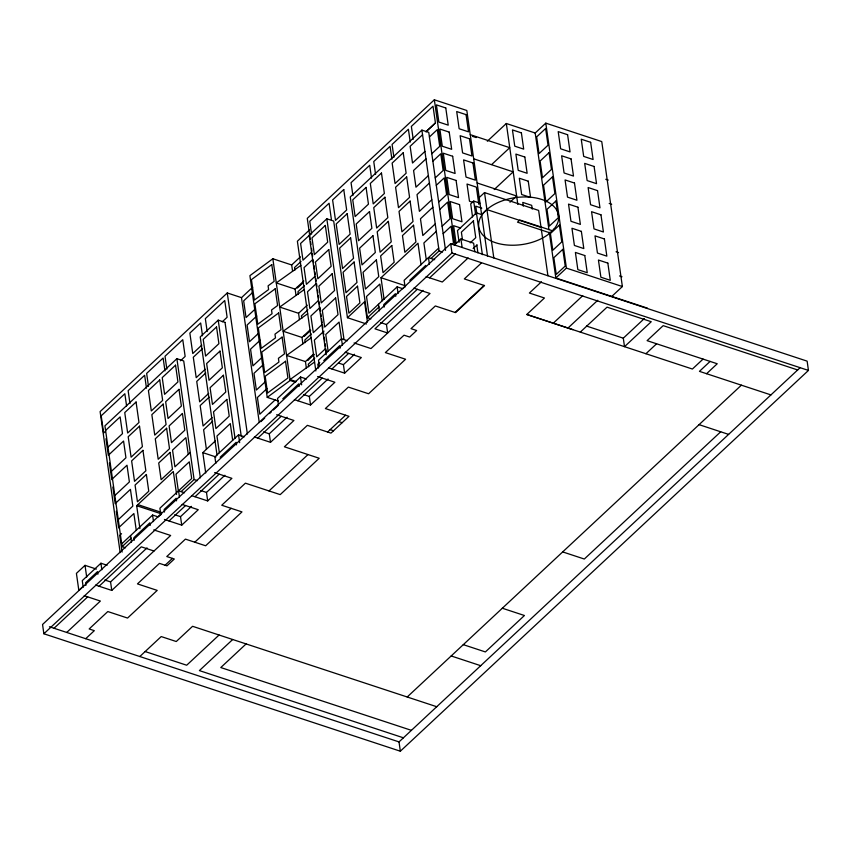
<?xml version="1.0" encoding="UTF-8"?>
<svg xmlns="http://www.w3.org/2000/svg" width="851" height="851" viewBox="0 0 851 851"><rect width="100%" height="100%" fill="white"/><g stroke="black" fill="none" stroke-linecap="round" stroke-linejoin="round"><path stroke-width="1.28" d="M252.704 287.191L241.503 297.637L227.27 292.957L100.11 411.597L120.182 552.65M487.559 256.364L466.816 110.492L434.35 99.79L307.275 218.356L310.243 239.248M309.615 229.823L297.382 241.237L315.838 370.951M200.357 477.815L183.72 360.952L176.891 358.696L104.928 425.84L122.118 546.65L125.533 547.778M225.079 322.412L218.207 320.146L200.219 336.932L217.037 455.115M366.494 323.986L347.453 317.71L333.698 221.069L326.827 218.803L309.168 235.28L326.178 354.771M445.552 250.364L428.766 132.373L421.894 130.107L350.261 196.943L367.451 317.753L370.887 318.891M310.221 234.482L300.594 243.46L302.977 260.193L311.636 252.109M252.332 292.765L243.663 300.85L246.045 317.572L254.715 309.487M105.577 430.457L120.119 416.894L122.501 433.616L107.96 447.19M180.476 360.781L185.146 356.431L182.763 339.698L165.02 356.261L166.849 369.121M222.271 321.784L227.121 317.263L224.749 300.531L205.336 318.636L207.165 331.507M422.553 134.724L410.139 146.298L412.522 163.03L424.926 151.446M435.435 122.948L426.021 131.735L435.435 122.948L433.01 106.205L411.352 126.416L413.224 139.298M105.535 431.234L103.641 432.999L101.195 415.809L124.852 393.736L126.597 406.023M201.783 345.112L192.762 353.527L189.858 333.081L200.676 322.986L202.495 335.762M292.595 271.32L291.68 264.959L300.371 256.853M202.315 348.825L193.294 357.239L196.209 377.684L205.229 369.27M429.425 136.979L437.329 129.607L439.712 146.329L431.797 153.712M301.02 261.47L294.52 267.544L294.893 270.15M312.7 259.544L304.041 267.629L306.413 284.351L315.083 276.267M256.725 316.029L247.109 325.008L249.481 341.74L258.151 333.656M109.024 454.625L123.565 441.052L125.937 457.785L111.407 471.348M425.989 158.882L413.575 170.466L415.958 187.188L428.372 175.614M296.031 295.478L295.127 289.117L303.807 281.021M205.751 372.993L196.73 381.408L199.645 401.853L208.665 393.439M432.861 161.147L440.775 153.765L443.148 170.487L435.244 177.87M303.009 282.787L297.425 287.989L297.297 287.085M304.467 285.638L297.956 291.702L298.329 294.308M316.136 283.702L307.477 291.787L309.86 308.519L318.519 300.435M260.172 340.187L250.545 349.176L252.928 365.898L261.587 357.814M112.46 478.783L127.001 465.22L129.384 481.943L114.842 495.516M429.425 183.039L417.011 194.624L419.394 211.356L431.808 199.772M299.467 319.636L298.563 313.285L307.243 305.179M209.197 397.151L200.176 405.565L203.081 426.011L212.101 417.596M436.297 185.305L444.211 177.923L446.594 194.656L438.68 202.038M487.315 141.234L506.324 123.501L535.194 133.011L548.948 229.664M307.902 309.796L301.392 315.87L301.765 318.476M319.572 307.871L310.913 315.955L313.296 332.677L321.955 324.593M263.608 364.356L253.981 373.334L256.364 390.056L265.023 381.982M115.896 502.941L130.437 489.378L132.82 506.111L118.278 519.674M432.861 207.208L420.458 218.792L422.83 235.514L435.244 223.93M302.903 343.804L301.999 337.443L309.753 330.209M212.633 421.319L203.612 429.734L206.399 449.275M439.733 209.474L447.647 202.091L450.03 218.813L442.116 226.196M310.806 330.241L304.307 336.315L304.179 335.411M491.708 164.509L509.749 147.68L470.263 134.649M311.338 333.954L304.839 340.028L305.201 342.634M190.252 452.53L174.923 466.827L172.54 450.094L185.869 437.659L188.252 454.391M535.088 133.118L545.789 123.14L601.753 141.574L622.379 286.542L611.795 296.425M139.926 528.599L136.671 505.707L173.327 471.507L176.582 494.399M323.976 331.135L314.349 340.113L316.732 356.835L325.401 348.761M384.078 299.361L381.003 277.734L417.99 243.226L421.064 264.852M267.044 388.513L257.417 397.491L259.8 414.224L275.203 399.853M119.342 527.109L133.873 513.547L136.256 530.269M436.308 231.366L423.894 242.95L426.277 259.683M205.708 472.965L202.815 452.626L215.409 440.861M347.453 317.71L364.547 301.765L367.451 322.114M479.868 203.123L473.699 201.081L470.699 203.889L472.56 216.941M96.354 569.074L85.026 565.341L76.409 573.383L78.835 590.381L83.611 585.913M479.187 197.581L484.517 192.603L538.63 210.431L541.045 227.419L486.942 209.601L481.613 214.569L476.432 212.867L457.444 230.589L459.115 242.344M306.349 367.962L305.445 361.601L313.189 354.367M121.555 533.662L119.714 535.375L122.097 552.108M443.18 233.631L451.083 226.249L453.466 242.982L451.711 244.62M314.253 354.399L307.743 360.473L307.615 359.579M494.197 189.56L513.185 171.838L473.699 158.818M314.774 358.122L308.275 364.185L308.647 366.792M107.098 565.255L100.929 563.224L82.27 580.637L83.196 587.169M121.714 543.832L152.574 515.046L158.212 516.908L160.956 514.344M244.386 436.765L238.535 434.84L214.877 456.913L215.803 463.444M306.456 378.972L300.509 377.014L277.522 398.47L278.447 404.991M405.406 286.266L402.778 288.723L397.13 286.861L368.877 313.221L366.504 296.499L379.823 284.064L382.205 300.786M438.69 248.098L404.129 280.33L405.065 286.861M122.118 546.65L131.277 538.109M181.093 491.633L194.092 479.507L176.891 358.696M367.451 317.753L379.067 306.913M430.989 258.47L439.084 250.917L421.894 130.107M319.721 362.483L317.795 364.271L318.338 368.132M220.143 457.221L236.142 442.297L236.504 444.871M282.787 398.779L298.775 383.854L299.148 386.428M323.763 360.537L339.762 345.612L340.123 348.187M409.735 280.33L425.723 265.406M473.645 220.707L461.38 232.142L462.476 239.865M450.658 243.705L42.55 624.485L43.869 633.772L400.342 751.21L808.45 370.43L807.131 361.143L450.658 243.705L451.987 253.002L43.869 633.772M260.863 421.66L264.714 418.064M269.522 413.575L271.448 411.778M273.373 409.98L278.181 405.491M454.232 245.237L460.923 238.993L473.624 243.173L474.837 251.673M509.983 202.208L516.631 196.007L477.134 182.976M54.028 628.261L87.685 596.87M99.078 586.233L141.298 546.831L153.999 551.023M169.03 520.961L185.561 505.537M194.996 496.739L219.196 474.156M257.8 438.137L281.224 416.277M297.839 400.778L322.178 378.067M331.933 368.972L348.644 353.378M417.309 289.308L374.961 328.826L387.652 333.007L386.45 324.508L423.021 290.382M429.617 277.83L455.445 253.736M470.22 242.843L475.752 237.684L473.369 220.952M95.631 585.094L111.768 590.413L110.566 581.914L147.032 547.895M164.434 519.45L181.731 525.152L180.518 516.653L191.539 506.366M191.549 495.601L207.687 500.92L206.485 492.431L224.877 475.262M254.364 436.999L270.501 442.318L269.288 433.819L287.095 417.213M294.403 399.64L310.541 404.959L309.328 396.46L328.05 378.993M328.486 367.834L344.623 373.153L343.421 364.664L354.559 354.261M473.124 248.556L477.081 244.865M66.729 632.442L100.375 601.051L84.238 595.732M111.768 590.413L170.657 535.47L153.733 529.896M181.731 525.152L198.262 509.717L182.114 504.409M207.687 500.92L231.898 478.336L214.612 472.645M270.501 442.318L293.925 420.468L276.639 414.767M310.541 404.959L334.879 382.248L317.593 376.557M344.623 373.153L361.345 357.558L345.208 352.24M468.135 257.917L442.307 282.011L426.17 276.692M481.411 262.97L464.316 278.915L484.538 285.574L455.551 312.625L435.329 305.956L411.012 328.656L416.65 330.518L409.661 337.039L404.012 335.188L385.354 352.591L405.576 359.25L368.589 393.758L348.367 387.099L325.38 408.554L348.974 416.32L330.986 433.116L307.381 425.34L284.394 446.786L319.199 458.253L280.213 494.622L245.407 483.166L221.749 505.239L241.971 511.898L205.655 545.778L185.433 539.119L166.775 556.533L174.306 559.011L166.966 565.851L159.445 563.373L137.458 583.892L157.212 590.392L127.554 618.06L107.811 611.55L89.153 628.963L94.323 630.665L85.706 638.697M165.094 565.224L172.423 558.394M194.805 542.204L231.121 508.324M455.083 312.466L484.07 285.425M327.603 432L345.602 415.214M269.012 490.931L307.998 454.562M139.819 656.525L161.211 636.569L176.263 641.526L192.581 626.293L436.744 706.724M541.438 281.798L529.386 293.042L544.438 297.999L526.78 314.476L572.872 329.656M647.494 308.179L555.831 277.99L566.415 268.108L545.789 123.14M219.069 635.016L186.688 665.227L145.149 651.547M553.214 323.252L582.722 295.712M232.706 639.505L199.389 670.599L403.417 737.806M567.894 328.124L597.742 300.286M246.109 643.92L220.781 667.546L411.416 730.349M580.308 332.103L607.04 307.158L651.249 321.721L624.506 346.665L623.304 338.177L644.313 318.572M645.93 353.729L656.589 343.783M703.054 359.09L692.395 369.036L526.78 314.476M710.106 361.409L699.448 371.355L770.932 394.907M706.575 373.706L717.233 363.76L647.1 340.655L663.174 325.646L797.674 369.962M407.204 696.99L741.391 385.173M720.701 431.787L584.318 559.033L562.692 551.916M400.342 751.21L399.013 741.912L800.28 367.526M291.68 264.959L272.841 258.747L249.907 275.66L267.225 397.364L278.426 401.055M267.225 397.364L290.159 380.461L295.191 382.11M605.763 179.284L608.242 180.104M472.507 136.362L476.209 137.575M609.199 203.453L611.678 204.272M472.975 202.389L469.465 201.23L467.018 184.039L476.379 187.124L478.826 204.314M552.405 230.738L519.833 220.015L517.514 222.175L550.097 232.908M616.071 251.779L618.549 252.587M481.794 208.155L475.762 206.165L476.837 213.675M619.517 275.937L621.996 276.756M460.636 227.994L453.604 225.685L456.051 242.875M566.415 268.108L622.379 286.542M451.987 253.002L808.45 370.43M439.084 250.917L442.52 252.045M434.68 259.683L428.457 257.64L429.383 264.172M586.467 326.039L623.304 338.177M413.873 288.17L430.01 293.489L370.993 348.559L354.069 342.974M381.003 277.734L405.629 285.851M300.818 265.406L276.277 282.915L295.127 289.117M304.254 289.563L279.724 307.073L298.563 313.285M699.075 424.66L728.616 434.393M380.674 322.614L386.45 324.508M307.69 313.732L283.16 331.241L301.999 337.443M347.463 340.74L341.496 338.772L318.497 360.228L319.433 366.76M311.136 337.89L286.596 355.399L305.445 361.601M338.804 363.143L343.421 364.664M314.572 362.047L290.031 379.557L296.318 381.631M303.562 394.566L309.328 396.46M338.783 421.575L342.155 422.681M330.124 429.659L333.496 430.766M263.523 431.925L269.288 433.819M202.815 452.626L215.92 456.944M194.092 479.507L197.506 480.634M200.708 490.527L206.485 492.431M184.507 492.761L178.561 490.793L179.487 497.324M502.335 608.231L524.439 615.507L485.389 651.94L463.284 644.654M174.742 514.749L180.518 516.653M137.851 504.611L161.243 512.323M136.671 505.707L161.382 513.844M451.168 655.961L480.709 665.695M104.79 580.02L110.566 581.914M49.432 626.751L399.013 741.912M549.32 232.27L555.831 277.99M541.236 228.728L547.927 275.745M532.237 209.101L531.705 205.346L522.769 202.41L523.301 206.155M506.324 123.501L517.844 204.453M484.517 192.603L493.814 257.927M476.432 212.867L482.379 254.662M473.699 201.081L475.56 214.144M476.815 245.12L477.911 252.832M460.923 238.993L462.136 247.481M434.35 99.79L454.977 244.758M410.235 142.096L408.395 129.224L392.077 144.457L393.907 157.329M391.907 159.19L390.077 146.329L373.749 161.562L375.578 174.423M397.13 286.861L398.066 293.393M395.768 296.276L395.407 293.701L383.748 304.584L384.109 307.158M371.536 178.146L369.706 165.275L351.048 182.688L352.92 195.57M378.472 304.264L379.408 310.796M331.465 219.952L329.092 203.229L309.764 221.26L311.594 234.121M326.827 218.803L344.027 339.613M342.421 345.304L339.081 322.082L325.752 334.517L328.135 351.25M310.615 241.865L310.987 244.471M311.551 248.396L311.923 251.002M312.296 253.619L312.668 256.225M313.221 260.151L313.594 262.757M313.966 265.374L314.519 269.288M314.891 271.905L315.264 274.511M315.827 278.437L316.2 281.043M316.572 283.66L316.944 286.266M317.497 290.191L317.87 292.797M318.242 295.414L318.614 298.02M319.168 301.945L319.54 304.552M319.912 307.168L320.476 311.083M320.838 313.7L321.21 316.306M321.582 318.923L322.146 322.837M322.518 325.454L322.891 328.06M323.444 331.975L323.816 334.592M324.188 337.209L324.742 341.123M325.114 343.73L325.486 346.346M325.859 348.963L326.422 352.878M300.509 377.014L301.626 384.854M272.841 258.747L290.159 380.461M241.503 297.637L259.278 422.564M227.27 292.957L247.375 434.021M225.036 322.401L241.301 436.637M238.535 434.84L239.652 442.68M218.207 320.146L235.025 438.329M232.674 440.318L230.291 423.585L216.962 436.02L219.345 452.753M164.956 370.887L163.126 358.026L146.638 373.408L148.468 386.28M178.359 490.984L175.976 474.262L189.305 461.827L191.688 478.549L159.903 508.207L160.828 514.738M176.529 500.835L176.157 498.26L164.169 509.451L164.53 512.025M146.468 388.141L144.638 375.28L128.139 390.662L129.969 403.534M152.574 515.046L153.499 521.578M150.201 525.397L149.84 522.822L133.852 537.736L134.213 540.311M130.575 535.566L131.511 542.098M105.96 438.733L108.343 455.455M109.396 462.891L111.779 479.624M112.843 487.049L115.215 503.781M116.279 511.217L118.661 527.939M100.929 563.224L101.854 569.755M97.897 574.202L97.525 571.627L85.536 582.818L85.898 585.392M85.026 565.341L86.696 577.106M554.097 228.951L548.055 234.589A40.316 23.7 -8.1 0 1 481.581 233.525A40.316 23.7 -8.1 0 1 520.642 197.081A40.316 23.7 -8.1 0 1 554.097 228.951M343.761 189.539L332.603 199.953L335.517 220.388L346.665 209.984L343.761 189.539M136.075 402.012L124.746 412.575L127.661 433.021L138.979 422.458L136.075 402.012M159.733 379.94L148.414 390.503L151.318 410.948L162.647 400.374L159.733 379.94M175.551 365.175L162.222 377.61L164.605 394.343L177.933 381.908L175.551 365.175M216.537 326.944L203.208 339.379L205.591 356.101L218.909 343.666L216.537 326.944M325.327 225.441L311.998 237.876L314.37 254.598L327.699 242.163L325.327 225.441M366.068 187.411L352.75 199.847L355.122 216.579L368.451 204.144L366.068 187.411M381.471 173.051L370.313 183.454L373.227 203.9L384.375 193.496L381.471 173.051M403.225 152.754L392.141 163.094L395.055 183.539L406.129 173.2L403.225 152.754M347.197 213.697L336.198 223.962L339.113 244.407L350.112 234.142L347.197 213.697M139.511 426.17L128.193 436.744L131.097 457.189L142.415 446.615L139.511 426.17M163.169 404.097L151.85 414.66L154.754 435.106L166.083 424.543L163.169 404.097M178.987 389.343L165.658 401.778L168.041 418.501L181.369 406.065L178.987 389.343M219.973 351.101L206.644 363.537L209.027 380.259L222.356 367.823L219.973 351.101M328.763 249.598L315.434 262.034L317.817 278.766L331.145 266.331L328.763 249.598M369.515 211.58L356.186 224.015L358.569 240.737L371.887 228.302L369.515 211.58M384.907 197.209L373.749 207.623L376.663 228.068L387.822 217.654L384.907 197.209M406.661 176.912L395.587 187.252L398.491 207.697L409.576 197.358L406.661 176.912M350.633 237.865L339.645 248.12L342.549 268.565L353.548 258.31L350.633 237.865M142.947 450.339L131.628 460.902L134.532 481.347L145.861 470.784L142.947 450.339M166.615 428.255L155.286 438.818L158.201 459.263L169.519 448.7L166.615 428.255M182.433 413.501L169.104 425.936L171.487 442.658L184.805 430.223L182.433 413.501M223.409 375.259L210.08 387.694L212.463 404.427L225.792 391.992L223.409 375.259M332.198 273.756L318.87 286.191L321.252 302.924L334.581 290.489L332.198 273.756M372.951 235.738L359.622 248.173L362.005 264.906L375.334 252.47L372.951 235.738M388.343 221.377L377.195 231.78L380.099 252.226L391.258 241.822L388.343 221.377M410.097 201.081L399.023 211.41L401.927 231.855L413.012 221.515L410.097 201.081M354.08 262.023L343.081 272.288L345.985 292.733L356.984 282.468L354.08 262.023M146.383 474.496L135.064 485.059L137.447 501.792L148.765 491.229L146.383 474.496M170.051 452.424L158.722 462.987L161.105 479.709L172.434 469.146L170.051 452.424M226.845 399.427L213.527 411.863L215.899 428.585L229.227 416.15L226.845 399.427M335.634 297.924L322.306 310.36L324.688 327.082L338.017 314.647L335.634 297.924M376.387 259.895L363.058 272.331L365.441 289.063L378.769 276.628L376.387 259.895M391.79 245.535L380.631 255.949L383.014 272.671L394.173 262.257L391.79 245.535M413.543 225.238L402.459 235.578L404.842 252.3L415.926 241.961L413.543 225.238M357.516 286.191L346.517 296.446L348.899 313.168L359.899 302.913L357.516 286.191M545.64 128.501L536.662 136.883L539.045 153.606L548.023 145.223L545.64 128.501M549.076 152.659L540.098 161.041L542.481 177.774L551.459 169.392L549.076 152.659M552.512 176.827L543.534 185.199L545.917 201.932L554.895 193.549L552.512 176.827M555.958 200.985L546.98 209.367L549.352 226.089L558.341 217.718L555.958 200.985M559.394 225.153L550.416 233.525L552.799 250.258L561.777 241.875L559.394 225.153M562.83 249.311L553.852 257.693L556.235 274.416L565.213 266.033L562.83 249.311M271.777 264.629L251.439 279.628L254.353 300.063L268.618 289.553L268.086 285.83L274.16 281.362L271.777 264.629M275.213 288.797L254.885 303.786L257.789 324.231L272.054 313.711L271.533 309.998L277.596 305.52L275.213 288.797M278.66 312.955L258.321 327.943L261.225 348.389L275.501 337.879L274.969 334.156L281.032 329.688L278.66 312.955M282.096 337.113L261.757 352.112L264.672 372.557L278.937 362.037L278.405 358.314L284.479 353.846L282.096 337.113M285.532 361.281L265.193 376.27L267.576 393.002L287.915 378.004L285.532 361.281M567.606 134.724L558.203 131.618L560.649 148.819L570.053 151.914L567.606 134.724M590.647 142.308L581.244 139.213L583.69 156.403L593.094 159.509L590.647 142.308M445.775 107.96L436.414 104.875L438.861 122.065L448.222 125.15L445.775 107.96M466.071 114.64L456.7 111.555L459.146 128.746L468.518 131.831L466.071 114.64M521.386 132.862L512.451 129.916L514.759 146.181L523.695 149.127L521.386 132.862M571.042 158.882L561.639 155.786L564.085 172.976L573.489 176.072L571.042 158.882M594.094 166.477L584.68 163.381L587.126 180.572L596.54 183.667L594.094 166.477M449.222 132.118L439.85 129.033L442.297 146.223L451.668 149.308L449.222 132.118M469.507 138.798L460.146 135.713L462.593 152.903L471.954 155.988L469.507 138.798M524.822 157.02L515.887 154.084L518.206 170.349L527.141 173.285L524.822 157.02M574.489 183.05L565.075 179.944L567.521 197.134L576.935 200.24L574.489 183.05M597.53 190.635L588.126 187.539L590.573 204.729L599.976 207.825L597.53 190.635M452.658 156.276L443.297 153.191L445.743 170.391L455.104 173.476L452.658 156.276M472.943 162.966L463.582 159.882L466.029 177.072L475.39 180.157L472.943 162.966M528.258 181.189L519.323 178.242L521.642 194.507L530.577 197.453L528.258 181.189M577.925 207.208L568.521 204.112L570.968 221.303L580.371 224.398L577.925 207.208M600.966 214.803L591.562 211.697L594.009 228.887L603.412 231.993L600.966 214.803M456.093 180.444L446.732 177.359L449.179 194.549L458.54 197.634L456.093 180.444M581.361 231.366L571.957 228.27L574.404 245.46L583.807 248.566L581.361 231.366M604.401 238.961L594.998 235.865L597.445 253.055L606.848 256.151L604.401 238.961M459.529 204.602L450.168 201.517L452.615 218.707L461.976 221.792L459.529 204.602M584.797 255.534L575.393 252.428L577.84 269.629L587.243 272.724L584.797 255.534M607.848 263.119L598.434 260.023L600.88 277.213L610.295 280.319L607.848 263.119"/></g></svg>
